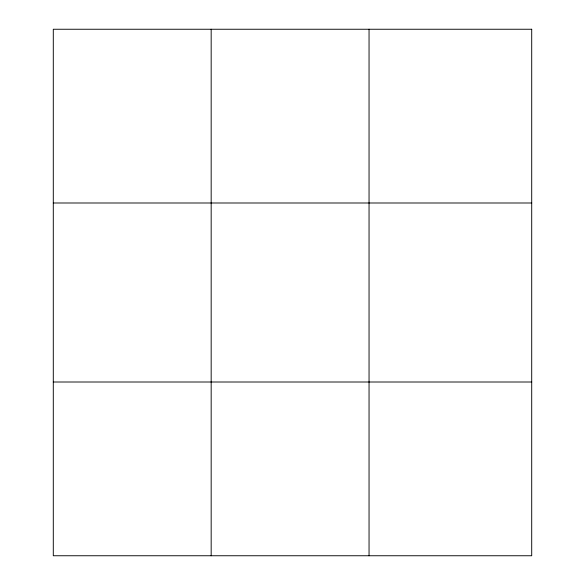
<?xml version="1.0" encoding="UTF-8"?>
<svg xmlns="http://www.w3.org/2000/svg" width="585" height="585" viewBox="0 0 585 585"><rect width="100%" height="100%" fill="white"/><g stroke="black" fill="none" stroke-linecap="round" stroke-linejoin="round"><path stroke-width="0.88" d="M211.17 555.75L211.17 29.25M369.047 555.75L369.047 29.25M53.293 202.995L531.707 202.995M53.293 382.005L531.707 382.005M531.707 29.25L531.707 555.75L53.293 555.75L53.293 29.25L531.707 29.25"/></g></svg>
